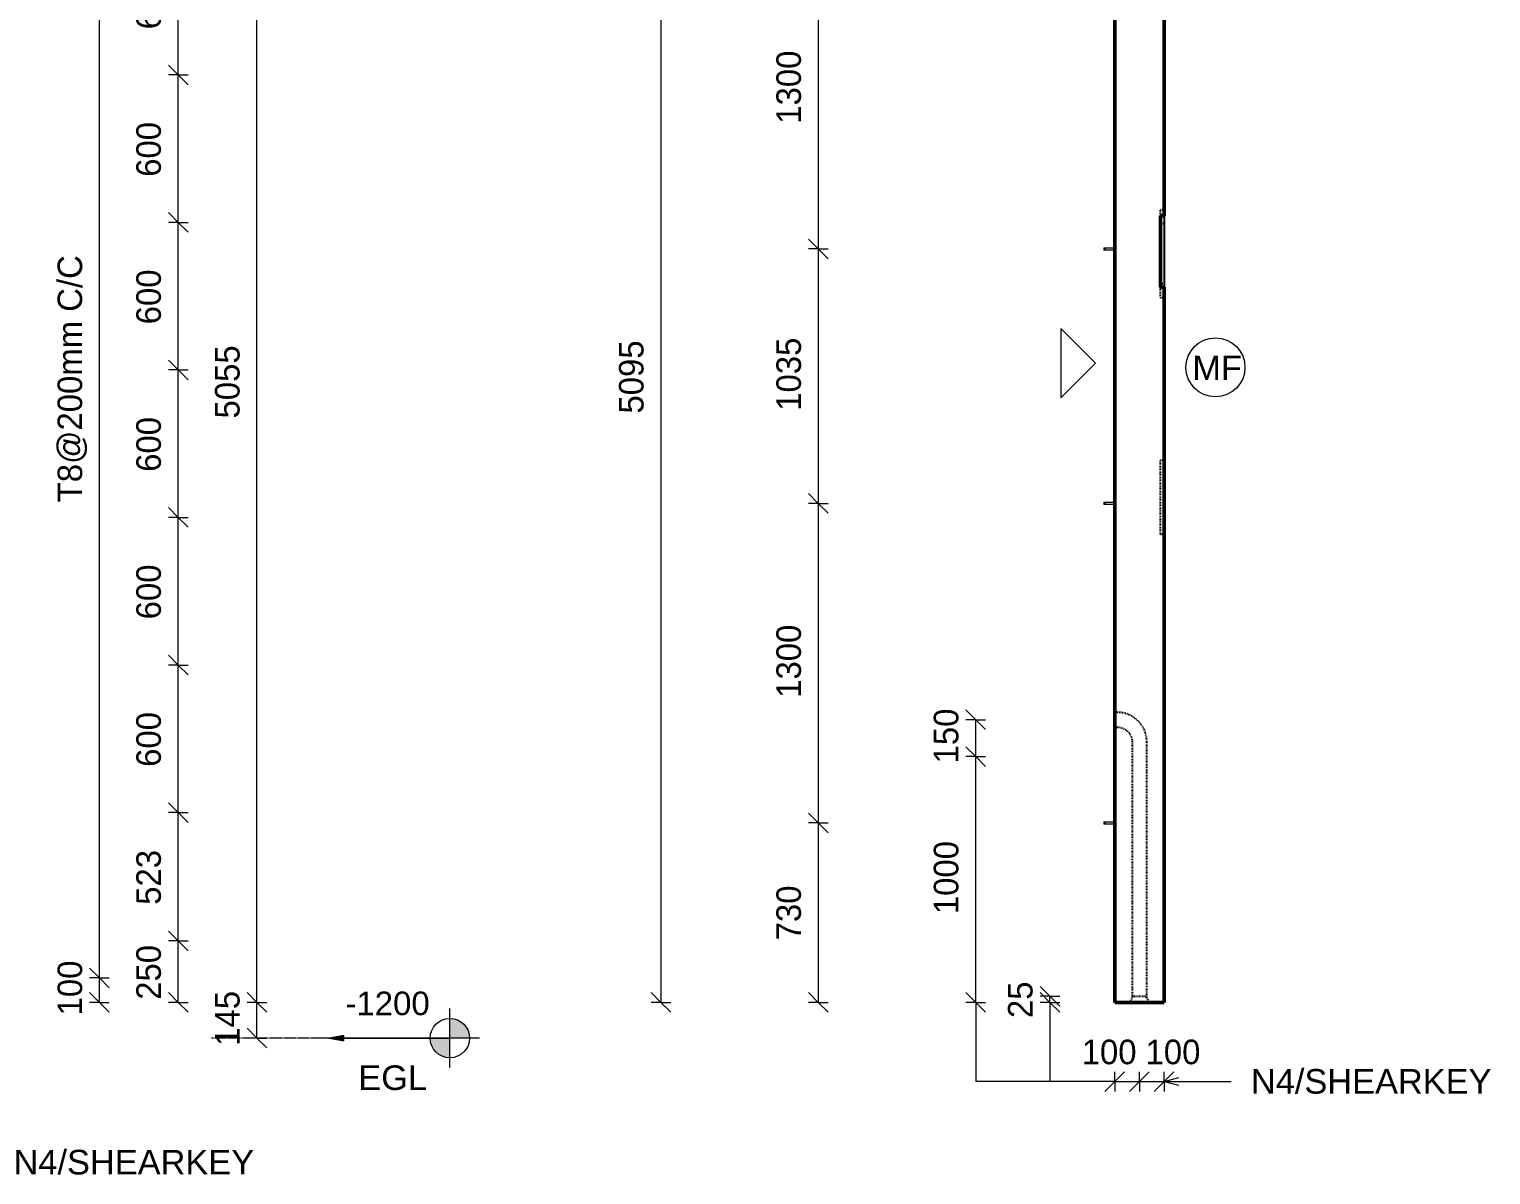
# Model space of a CAD drawing. Header units: millimetres. Extents: x 14477 to 26927, y -2096 to 7670.
# Drawn here: x 20985 to 26927, y -2096 to 2564 of the extents above; entities that cross this region are included whole.
import ezdxf

# ---------------------------------------------------------------- set-up
doc = ezdxf.new("R2010")
doc.units = ezdxf.units.MM
doc.linetypes.add('Dash', pattern=[6.36, 3.18, -3.18])
doc.linetypes.add('Overhead', pattern=[3.97, 2.38, -1.59])
for name, color, linetype, lineweight in [('A-ANNO-DIMS', 211, 'Continuous', 9), ('A-ANNO-DIMS-40', 211, 'Continuous', 9), ('A-DETL-THIN', 151, 'Continuous', 18), ('A-FLOR-OVHD', 1, 'Overhead', 18), ('A-GENM', 13, 'Continuous', 18), ('A-WALL', 113, 'Continuous', 25), ('A-WALL-HDLN', 110, 'Dash', 25), ('G-ANNO-DIMS', 111, 'Continuous', 9), ('G-ANNO-TEXT', 231, 'Continuous', 9)]:
    doc.layers.add(name, color=color, linetype=linetype, lineweight=lineweight)
doc.styles.add('Arial_1', font='arial.ttf', dxfattribs={"height": 100})
doc.styles.add('Arial_2', font='arial.ttf', dxfattribs={"height": 96})
doc.styles.add('Nirmala UI Semilight', font='NirmalaS.ttf', dxfattribs={"height": 100})
doc.dimstyles.new('Arrow_Filled_-_2_5_NI_UI', dxfattribs={"dimscale": 304.8, "dimtxt": 104.736395, "dimasz": 0.262467, "dimexe": 0.131234, "dimexo": 0.0625, "dimgap": 0.131234, "dimtad": 1, "dimdec": 4, "dimzin": 0, "dimdsep": 46, "dimtxsty": 'Nirmala UI Semilight', "dimblk1": 'OBLIQUE', "dimblk2": 'OBLIQUE', "dimsah": 1, "dimcen": 0.09, "dimazin": 0, "dimtfac": 1, "dimtdec": 4, "dimtix": 1, "dimtmove": 0, "dimatfit": 3, "dimfxl": 0.131234, "dimfxlon": 1, "dimtvp": 1, "dimtolj": 1, "dimtzin": 0, "dimarcsym": 2})
doc.dimstyles.new('Arrow_Filled_-_2_5_NI_UI_2', dxfattribs={"dimscale": 304.8, "dimtxt": 104.736395, "dimasz": 0.262467, "dimexe": 0.131234, "dimexo": 0.0625, "dimgap": 0.131234, "dimtad": 1, "dimdec": 4, "dimzin": 0, "dimdsep": 46, "dimtxsty": 'Nirmala UI Semilight', "dimblk1": 'OBLIQUE', "dimblk2": 'OBLIQUE', "dimsah": 1, "dimcen": 0.09, "dimazin": 0, "dimtfac": 1, "dimtdec": 4, "dimtix": 1, "dimtmove": 2, "dimatfit": 3, "dimfxl": 0.131234, "dimfxlon": 1, "dimtvp": 1, "dimtolj": 1, "dimtzin": 0, "dimarcsym": 2})

# ---------------------------------------------------------------- blocks, each defined once
blk = doc.blocks.new('RR spread anchor face based - RR-SA-2_5-200-1726821-Elevation Right')
at = {"layer": 'A-GENM'}
for p, q in [((12868.8, -660), (12873.8, -660)), ((12868.8, -660), (12868.8, -670)), ((12873.8, -670), (12868.8, -670)), ((12873.8, -660), (12913.8, -660)), ((12873.8, -660), (12873.8, -670)), ((12913.8, -670), (12873.8, -670))]:
    blk.add_line(p, q, dxfattribs=at)
blk = doc.blocks.new('DIMBLOCK48-Elevation Front')
at = {"layer": 'A-ANNO-DIMS-40'}
for p, q in [((21590.7, -1145), (21550.7, -1105)), ((21590.7, -1145), (21550.7, -1145)), ((21590.7, -1395), (21590.7, -1145)), ((21590.7, -1145), (21630.7, -1185)), ((21590.7, -1145), (21630.7, -1145)), ((21590.7, -1395), (21550.7, -1355)), ((21590.7, -1395), (21550.7, -1395)), ((21590.7, -1395), (21630.7, -1435)), ((21590.7, -1395), (21630.7, -1395))]:
    blk.add_line(p, q, dxfattribs=at)
at = {"layer": 'A-ANNO-DIMS-40', "color": 0, "insert": (21420.3, -1384.3), "char_height": 100, "width": 274.219, "attachment_point": 1, "rotation": 90, "line_spacing_factor": 1.142579, "style": 'Nirmala UI Semilight'}
blk.add_mtext('250', dxfattribs=at)
blk = doc.blocks.new('_Oblique')
at = {"color": 0, "linetype": 'ByBlock', "lineweight": -2}
blk.add_line((-0.5, -0.5), (0.5, 0.5), dxfattribs=at)
blk = doc.blocks.new('DIMBLOCK49-Elevation Front')
at = {"layer": 'A-ANNO-DIMS-40'}
for p, q in [((21590.7, -622.5), (21550.7, -582.5)), ((21590.7, -622.5), (21550.7, -622.5)), ((21590.7, -1145), (21590.7, -622.5)), ((21590.7, -622.5), (21630.7, -662.5)), ((21590.7, -622.5), (21630.7, -622.5)), ((21590.7, -1145), (21550.7, -1105)), ((21590.7, -1145), (21550.7, -1145)), ((21590.7, -1145), (21630.7, -1185)), ((21590.7, -1145), (21630.7, -1145))]:
    blk.add_line(p, q, dxfattribs=at)
at = {"layer": 'A-ANNO-DIMS-40', "color": 0, "insert": (21420.3, -998), "char_height": 100, "width": 274.219, "attachment_point": 1, "rotation": 90, "line_spacing_factor": 1.142579, "style": 'Nirmala UI Semilight'}
blk.add_mtext('523', dxfattribs=at)
blk = doc.blocks.new('DIMBLOCK50-Elevation Front')
at = {"layer": 'A-ANNO-DIMS-40'}
for p, q in [((21590.7, -22.5), (21550.7, 17.5)), ((21590.7, -22.5), (21550.7, -22.5)), ((21590.7, -622.5), (21590.7, -22.5)), ((21590.7, -22.5), (21630.7, -62.5)), ((21590.7, -22.5), (21630.7, -22.5)), ((21590.7, -622.5), (21550.7, -582.5)), ((21590.7, -622.5), (21550.7, -622.5)), ((21590.7, -622.5), (21630.7, -662.5)), ((21590.7, -622.5), (21630.7, -622.5))]:
    blk.add_line(p, q, dxfattribs=at)
at = {"layer": 'A-ANNO-DIMS-40', "color": 0, "insert": (21420.3, -436.8), "char_height": 100, "width": 274.219, "attachment_point": 1, "rotation": 90, "line_spacing_factor": 1.142579, "style": 'Nirmala UI Semilight'}
blk.add_mtext('600', dxfattribs=at)
blk = doc.blocks.new('DIMBLOCK51-Elevation Front')
at = {"layer": 'A-ANNO-DIMS-40'}
for p, q in [((21590.7, 577.5), (21550.7, 617.5)), ((21590.7, 577.5), (21550.7, 577.5)), ((21590.7, -22.5), (21590.7, 577.5)), ((21590.7, 577.5), (21630.7, 537.5)), ((21590.7, 577.5), (21630.7, 577.5)), ((21590.7, -22.5), (21550.7, 17.5)), ((21590.7, -22.5), (21550.7, -22.5)), ((21590.7, -22.5), (21630.7, -62.5)), ((21590.7, -22.5), (21630.7, -22.5))]:
    blk.add_line(p, q, dxfattribs=at)
at = {"layer": 'A-ANNO-DIMS-40', "color": 0, "insert": (21420.3, 163.2), "char_height": 100, "width": 274.219, "attachment_point": 1, "rotation": 90, "line_spacing_factor": 1.142579, "style": 'Nirmala UI Semilight'}
blk.add_mtext('600', dxfattribs=at)
blk = doc.blocks.new('DIMBLOCK52-Elevation Front')
at = {"layer": 'A-ANNO-DIMS-40'}
for p, q in [((21590.7, 1177.5), (21550.7, 1217.5)), ((21590.7, 1177.5), (21550.7, 1177.5)), ((21590.7, 577.5), (21590.7, 1177.5)), ((21590.7, 1177.5), (21630.7, 1137.5)), ((21590.7, 1177.5), (21630.7, 1177.5)), ((21590.7, 577.5), (21550.7, 617.5)), ((21590.7, 577.5), (21550.7, 577.5)), ((21590.7, 577.5), (21630.7, 537.5)), ((21590.7, 577.5), (21630.7, 577.5))]:
    blk.add_line(p, q, dxfattribs=at)
at = {"layer": 'A-ANNO-DIMS-40', "color": 0, "insert": (21420.3, 763.2), "char_height": 100, "width": 274.219, "attachment_point": 1, "rotation": 90, "line_spacing_factor": 1.142579, "style": 'Nirmala UI Semilight'}
blk.add_mtext('600', dxfattribs=at)
blk = doc.blocks.new('DIMBLOCK53-Elevation Front')
at = {"layer": 'A-ANNO-DIMS-40'}
for p, q in [((21590.7, 1777.5), (21550.7, 1817.5)), ((21590.7, 1777.5), (21550.7, 1777.5)), ((21590.7, 1177.5), (21590.7, 1777.5)), ((21590.7, 1777.5), (21630.7, 1737.5)), ((21590.7, 1777.5), (21630.7, 1777.5)), ((21590.7, 1177.5), (21550.7, 1217.5)), ((21590.7, 1177.5), (21550.7, 1177.5)), ((21590.7, 1177.5), (21630.7, 1137.5)), ((21590.7, 1177.5), (21630.7, 1177.5))]:
    blk.add_line(p, q, dxfattribs=at)
at = {"layer": 'A-ANNO-DIMS-40', "color": 0, "insert": (21420.3, 1363.2), "char_height": 100, "width": 274.219, "attachment_point": 1, "rotation": 90, "line_spacing_factor": 1.142579, "style": 'Nirmala UI Semilight'}
blk.add_mtext('600', dxfattribs=at)
blk = doc.blocks.new('DIMBLOCK54-Elevation Front')
at = {"layer": 'A-ANNO-DIMS-40'}
for p, q in [((21590.7, 2377.5), (21550.7, 2417.5)), ((21590.7, 2377.5), (21550.7, 2377.5)), ((21590.7, 1777.5), (21590.7, 2377.5)), ((21590.7, 2377.5), (21630.7, 2337.5)), ((21590.7, 2377.5), (21630.7, 2377.5)), ((21590.7, 1777.5), (21550.7, 1817.5)), ((21590.7, 1777.5), (21550.7, 1777.5)), ((21590.7, 1777.5), (21630.7, 1737.5)), ((21590.7, 1777.5), (21630.7, 1777.5))]:
    blk.add_line(p, q, dxfattribs=at)
at = {"layer": 'A-ANNO-DIMS-40', "color": 0, "insert": (21420.3, 1963.2), "char_height": 100, "width": 274.219, "attachment_point": 1, "rotation": 90, "line_spacing_factor": 1.142579, "style": 'Nirmala UI Semilight'}
blk.add_mtext('600', dxfattribs=at)
blk = doc.blocks.new('DIMBLOCK55-Elevation Front')
at = {"layer": 'A-ANNO-DIMS-40'}
for p, q in [((21590.7, 2977.5), (21550.7, 3017.5)), ((21590.7, 2977.5), (21550.7, 2977.5)), ((21590.7, 2377.5), (21590.7, 2977.5)), ((21590.7, 2977.5), (21630.7, 2937.5)), ((21590.7, 2977.5), (21630.7, 2977.5)), ((21590.7, 2377.5), (21550.7, 2417.5)), ((21590.7, 2377.5), (21550.7, 2377.5)), ((21590.7, 2377.5), (21630.7, 2337.5)), ((21590.7, 2377.5), (21630.7, 2377.5))]:
    blk.add_line(p, q, dxfattribs=at)
at = {"layer": 'A-ANNO-DIMS-40', "color": 0, "insert": (21420.3, 2563.2), "char_height": 100, "width": 274.219, "attachment_point": 1, "rotation": 90, "line_spacing_factor": 1.142579, "style": 'Nirmala UI Semilight'}
blk.add_mtext('600', dxfattribs=at)
blk = doc.blocks.new('DIMBLOCK58-Elevation Front')
at = {"layer": 'A-ANNO-DIMS-40'}
for p, q in [((21270.7, -1295), (21230.7, -1255)), ((21270.7, -1295), (21230.7, -1295)), ((21270.7, -1395), (21270.7, -1295)), ((21270.7, -1295), (21310.7, -1335)), ((21270.7, -1295), (21310.7, -1295)), ((21270.7, -1395), (21230.7, -1355)), ((21270.7, -1395), (21230.7, -1395)), ((21270.7, -1395), (21310.7, -1435)), ((21270.7, -1395), (21310.7, -1395))]:
    blk.add_line(p, q, dxfattribs=at)
at = {"layer": 'A-ANNO-DIMS-40', "color": 0, "insert": (21100.3, -1447.8), "char_height": 100, "width": 246.797, "attachment_point": 1, "rotation": 90, "line_spacing_factor": 1.142579, "style": 'Nirmala UI Semilight'}
blk.add_mtext('100', dxfattribs=at)
blk = doc.blocks.new('DIMBLOCK59-Elevation Front')
at = {"layer": 'A-ANNO-DIMS-40'}
for p, q in [((21270.7, 3600), (21230.7, 3640)), ((21270.7, 3600), (21230.7, 3600)), ((21270.7, -1295), (21270.7, 3600)), ((21270.7, 3600), (21310.7, 3560)), ((21270.7, 3600), (21310.7, 3600)), ((21270.7, -1295), (21230.7, -1255)), ((21270.7, -1295), (21230.7, -1295)), ((21270.7, -1295), (21310.7, -1335)), ((21270.7, -1295), (21310.7, -1295))]:
    blk.add_line(p, q, dxfattribs=at)
at = {"layer": 'A-ANNO-DIMS-40', "color": 0, "insert": (21100.3, 639.3), "char_height": 100, "width": 1231.7, "attachment_point": 1, "rotation": 90, "line_spacing_factor": 1.142579, "style": 'Nirmala UI Semilight'}
blk.add_mtext('T8@200mm C/C', dxfattribs=at)
blk = doc.blocks.new('DIMBLOCK70-Elevation Front')
at = {"layer": 'A-ANNO-DIMS-40'}
for p, q in [((21910.7, -1395), (21870.7, -1355)), ((21910.7, -1395), (21870.7, -1395)), ((21910.7, -1540), (21910.7, -1395)), ((21910.7, -1395), (21950.7, -1435)), ((21910.7, -1395), (21950.7, -1395)), ((21910.7, -1540), (21870.7, -1500)), ((21910.7, -1540), (21870.7, -1540)), ((21910.7, -1540), (21950.7, -1580)), ((21910.7, -1540), (21950.7, -1540))]:
    blk.add_line(p, q, dxfattribs=at)
at = {"layer": 'A-ANNO-DIMS-40', "color": 0, "insert": (21740.3, -1571.3), "char_height": 100, "width": 249.082, "attachment_point": 1, "rotation": 90, "line_spacing_factor": 1.142579, "style": 'Nirmala UI Semilight'}
blk.add_mtext('145', dxfattribs=at)
blk = doc.blocks.new('DIMBLOCK71-Elevation Front')
at = {"layer": 'A-ANNO-DIMS-40'}
for p, q in [((21910.7, 3660), (21870.7, 3700)), ((21910.7, 3660), (21870.7, 3660)), ((21910.7, -1395), (21910.7, 3660)), ((21910.7, 3660), (21950.7, 3620)), ((21910.7, 3660), (21950.7, 3660)), ((21910.7, -1395), (21870.7, -1355)), ((21910.7, -1395), (21870.7, -1395)), ((21910.7, -1395), (21950.7, -1435)), ((21910.7, -1395), (21950.7, -1395))]:
    blk.add_line(p, q, dxfattribs=at)
at = {"layer": 'A-ANNO-DIMS-40', "color": 0, "insert": (21740.3, 980.2), "char_height": 100, "width": 365.625, "attachment_point": 1, "rotation": 90, "line_spacing_factor": 1.142579, "style": 'Nirmala UI Semilight'}
blk.add_mtext('5055', dxfattribs=at)
blk = doc.blocks.new('Spot Elevations - M_Spot Elevation - Target Filled-10609-Elevation Front')
at = {"layer": 'G-ANNO-DIMS'}
h = blk.add_hatch(color=256, dxfattribs=at)
edge = h.paths.add_edge_path()
edge.add_line((22715.2, 3660), (22795.2, 3660))
edge.add_arc((22715.2, 3660), 80, 0, 90)
edge.add_line((22715.2, 3740), (22715.2, 3660))
h = blk.add_hatch(color=256, dxfattribs=at)
edge = h.paths.add_edge_path()
edge.add_line((22715.2, 3660), (22635.2, 3660))
edge.add_arc((22715.2, 3660), 80, 180, 270)
edge.add_line((22715.2, 3580), (22715.2, 3660))
for p, q in [((22715.2, 3540), (22715.2, 3780)), ((22835.2, 3660), (22155.2, 3660))]:
    blk.add_line(p, q, dxfattribs=at)
blk.add_circle((22715.2, 3660), 80, dxfattribs=at)
blk = doc.blocks.new('DIMBLOCK89-Elevation Right')
at = {"layer": 'A-ANNO-DIMS-40'}
for p, q in [((23553, 3700), (23513, 3740)), ((23553, 3700), (23513, 3700)), ((23553, 3700), (23553, -1395)), ((23553, 3700), (23593, 3660)), ((23553, 3700), (23593, 3700)), ((23553, -1395), (23513, -1355)), ((23553, -1395), (23513, -1395)), ((23553, -1395), (23593, -1435)), ((23553, -1395), (23593, -1395))]:
    blk.add_line(p, q, dxfattribs=at)
at = {"layer": 'A-ANNO-DIMS-40', "color": 0, "insert": (23382.5, 1000.2), "char_height": 100, "width": 365.625, "attachment_point": 1, "rotation": 90, "line_spacing_factor": 1.142579, "style": 'Nirmala UI Semilight'}
blk.add_mtext('5095', dxfattribs=at)
blk = doc.blocks.new('DIMBLOCK95-Elevation Right')
at = {"layer": 'A-ANNO-DIMS-40'}
for p, q in [((24193, 2970), (24153, 3010)), ((24193, 2970), (24153, 2970)), ((24193, 2970), (24193, 1670)), ((24193, 2970), (24233, 2930)), ((24193, 2970), (24233, 2970)), ((24193, 1670), (24153, 1710)), ((24193, 1670), (24153, 1670)), ((24193, 1670), (24233, 1630)), ((24193, 1670), (24233, 1670))]:
    blk.add_line(p, q, dxfattribs=at)
at = {"layer": 'A-ANNO-DIMS-40', "color": 0, "insert": (24022.5, 2179.1), "char_height": 100, "width": 338.203, "attachment_point": 1, "rotation": 90, "line_spacing_factor": 1.142579, "style": 'Nirmala UI Semilight'}
blk.add_mtext('1300', dxfattribs=at)
blk = doc.blocks.new('DIMBLOCK96-Elevation Right')
at = {"layer": 'A-ANNO-DIMS-40'}
for p, q in [((24193, 1670), (24153, 1710)), ((24193, 1670), (24153, 1670)), ((24193, 1670), (24193, 635)), ((24193, 1670), (24233, 1630)), ((24193, 1670), (24233, 1670)), ((24193, 635), (24153, 675)), ((24193, 635), (24153, 635)), ((24193, 635), (24233, 595)), ((24193, 635), (24233, 635))]:
    blk.add_line(p, q, dxfattribs=at)
at = {"layer": 'A-ANNO-DIMS-40', "color": 0, "insert": (24022.5, 1011.6), "char_height": 100, "width": 338.203, "attachment_point": 1, "rotation": 90, "line_spacing_factor": 1.142579, "style": 'Nirmala UI Semilight'}
blk.add_mtext('1035', dxfattribs=at)
blk = doc.blocks.new('DIMBLOCK97-Elevation Right')
at = {"layer": 'A-ANNO-DIMS-40'}
for p, q in [((24193, 635), (24153, 675)), ((24193, 635), (24153, 635)), ((24193, 635), (24193, -665)), ((24193, 635), (24233, 595)), ((24193, 635), (24233, 635)), ((24193, -665), (24153, -625)), ((24193, -665), (24153, -665)), ((24193, -665), (24233, -705)), ((24193, -665), (24233, -665))]:
    blk.add_line(p, q, dxfattribs=at)
at = {"layer": 'A-ANNO-DIMS-40', "color": 0, "insert": (24022.5, -155.9), "char_height": 100, "width": 338.203, "attachment_point": 1, "rotation": 90, "line_spacing_factor": 1.142579, "style": 'Nirmala UI Semilight'}
blk.add_mtext('1300', dxfattribs=at)
blk = doc.blocks.new('DIMBLOCK98-Elevation Right')
at = {"layer": 'A-ANNO-DIMS-40'}
for p, q in [((24193, -665), (24153, -625)), ((24193, -665), (24153, -665)), ((24193, -665), (24193, -1395)), ((24193, -665), (24233, -705)), ((24193, -665), (24233, -665)), ((24193, -1395), (24153, -1355)), ((24193, -1395), (24153, -1395)), ((24193, -1395), (24233, -1435)), ((24193, -1395), (24233, -1395))]:
    blk.add_line(p, q, dxfattribs=at)
at = {"layer": 'A-ANNO-DIMS-40', "color": 0, "insert": (24022.5, -1142.4), "char_height": 100, "width": 269.649, "attachment_point": 1, "rotation": 90, "line_spacing_factor": 1.142579, "style": 'Nirmala UI Semilight'}
blk.add_mtext('730', dxfattribs=at)
blk = doc.blocks.new('DIMBLOCK100-Elevation Right')
at = {"layer": 'A-ANNO-DIMS-40'}
for p, q in [((24833, -395), (24793, -355)), ((24833, -395), (24793, -395)), ((24833, -1395), (24833, -395)), ((24833, -395), (24873, -435)), ((24833, -395), (24873, -395)), ((24833, -1395), (24793, -1355)), ((24833, -1395), (24793, -1395)), ((24833, -1395), (24873, -1435)), ((24833, -1395), (24873, -1395))]:
    blk.add_line(p, q, dxfattribs=at)
at = {"layer": 'A-ANNO-DIMS-40', "color": 0, "insert": (24662.5, -1035.9), "char_height": 100, "width": 338.203, "attachment_point": 1, "rotation": 90, "line_spacing_factor": 1.142579, "style": 'Nirmala UI Semilight'}
blk.add_mtext('1000', dxfattribs=at)
blk = doc.blocks.new('DIMBLOCK101-Elevation Right')
at = {"layer": 'A-ANNO-DIMS-40'}
for p, q in [((24833, -245), (24793, -205)), ((24833, -245), (24793, -245)), ((24833, -395), (24833, -245)), ((24833, -245), (24873, -285)), ((24833, -245), (24873, -245)), ((24833, -395), (24793, -355)), ((24833, -395), (24793, -395)), ((24833, -395), (24873, -435)), ((24833, -395), (24873, -395))]:
    blk.add_line(p, q, dxfattribs=at)
at = {"layer": 'A-ANNO-DIMS-40', "color": 0, "insert": (24662.5, -422.8), "char_height": 100, "width": 246.797, "attachment_point": 1, "rotation": 90, "line_spacing_factor": 1.142579, "style": 'Nirmala UI Semilight'}
blk.add_mtext('150', dxfattribs=at)
blk = doc.blocks.new('DIMBLOCK102-Elevation Right')
at = {"layer": 'A-ANNO-DIMS-40'}
for p, q in [((25134.5, -1370), (25094.5, -1330)), ((25134.5, -1395), (25094.5, -1355)), ((25134.5, -1370), (25094.5, -1370)), ((25134.5, -1395), (25094.5, -1395)), ((25134.5, -1395), (25134.5, -1370)), ((25134.5, -1370), (25174.5, -1410)), ((25134.5, -1370), (25174.5, -1370)), ((25134.5, -1395), (25174.5, -1435)), ((25134.5, -1395), (25174.5, -1395))]:
    blk.add_line(p, q, dxfattribs=at)
at = {"layer": 'A-ANNO-DIMS-40', "color": 0, "insert": (24964, -1458.7), "char_height": 100, "width": 182.813, "attachment_point": 1, "rotation": 90, "line_spacing_factor": 1.142579, "style": 'Nirmala UI Semilight'}
blk.add_mtext('25', dxfattribs=at)
blk = doc.blocks.new('DIMBLOCK103-Elevation Right')
at = {"layer": 'A-ANNO-DIMS-40'}
for p, q in [((25398.6, -1716.7), (25358.6, -1756.7)), ((25398.6, -1716.7), (25438.6, -1676.7)), ((25398.6, -1716.7), (25398.6, -1676.7)), ((25398.6, -1716.7), (25498.6, -1716.7)), ((25398.6, -1716.7), (25398.6, -1756.7)), ((25498.6, -1716.7), (25458.6, -1756.7)), ((25498.6, -1716.7), (25538.6, -1676.7)), ((25498.6, -1716.7), (25498.6, -1676.7)), ((25498.6, -1716.7), (25498.6, -1756.7))]:
    blk.add_line(p, q, dxfattribs=at)
at = {"layer": 'A-ANNO-DIMS-40', "color": 0, "insert": (25263.8, -1546.3), "char_height": 100, "width": 246.797, "attachment_point": 1, "line_spacing_factor": 1.142579, "style": 'Nirmala UI Semilight'}
blk.add_mtext('100', dxfattribs=at)
blk = doc.blocks.new('DIMBLOCK104-Elevation Right')
at = {"layer": 'A-ANNO-DIMS-40'}
for p, q in [((25498.6, -1716.7), (25458.6, -1756.7)), ((25498.6, -1716.7), (25538.6, -1676.7)), ((25498.6, -1716.7), (25498.6, -1676.7)), ((25498.6, -1716.7), (25598.6, -1716.7)), ((25498.6, -1716.7), (25498.6, -1756.7)), ((25598.6, -1716.7), (25558.6, -1756.7)), ((25598.6, -1716.7), (25638.6, -1676.7)), ((25598.6, -1716.7), (25598.6, -1676.7)), ((25598.6, -1716.7), (25598.6, -1756.7))]:
    blk.add_line(p, q, dxfattribs=at)
at = {"layer": 'A-ANNO-DIMS-40', "color": 0, "insert": (25523.5, -1546.3), "char_height": 100, "width": 246.797, "attachment_point": 1, "line_spacing_factor": 1.142579, "style": 'Nirmala UI Semilight'}
blk.add_mtext('100', dxfattribs=at)

msp = doc.modelspace()

# ---------------------------------------------------------------- hatches: boundary and pattern name
at = {"layer": 'G-ANNO-DIMS'}
msp.add_hatch(color=256, dxfattribs=at).paths.add_polyline_path([(22204.5695, -1540), (22264.5695, -1550.57962), (22264.5695, -1529.42038)])

# ---------------------------------------------------------------- linework, layer by layer
at = {"layer": 'A-DETL-THIN'}
for p, q in [((25178.64955, 1346.60557), (25178.64955, 1063.76286)), ((25320.07091, 1205.18422), (25178.64955, 1346.60557)), ((25178.64955, 1063.76286), (25320.07091, 1205.18422)), ((24833.01381, -1395), (24833.01381, -1716.74604)), ((25134.4811, -1395), (25134.4811, -1716.74604)), ((25398.64955, -1716.74604), (24833.01381, -1716.74604))]:
    msp.add_line(p, q, dxfattribs=at)
msp.add_circle((25807.8137, 1187.88242), 120, dxfattribs=at)
at = {"layer": 'A-FLOR-OVHD'}
msp.add_line((22204.5695, -1540), (21724.5695, -1540), dxfattribs=at)
at = {"layer": 'A-WALL', "lineweight": 50}
for p, q in [((25598.64955, 1805.02645), (25598.64955, 3650.4499)), ((25398.64955, 3622), (25398.64955, -1395)), ((25583.64955, 1514.92892), (25583.64955, 1805.02645)), ((25583.64955, 1805.02645), (25598.64955, 1805.02645)), ((25598.64955, 1514.92892), (25583.64955, 1514.92892)), ((25598.64955, -1395), (25598.64955, 1514.92892)), ((25398.64955, -1395), (25598.64955, -1395))]:
    msp.add_line(p, q, dxfattribs=at)
at = {"layer": 'A-WALL'}
msp.add_line((25598.64955, 1805.02645), (25598.64955, 1514.92892), dxfattribs=at)
at = {"layer": 'A-WALL-HDLN'}
for p, q in [((25598.59994, 1828.89876), (25583.64955, 1828.89876)), ((25583.64955, 1805.62516), (25583.64955, 1828.89876)), ((25598.64955, 1772.20249), (25583.64955, 1772.20249)), ((25583.64955, 1528.89876), (25598.64955, 1528.89876)), ((25583.64955, 1472.20249), (25583.64955, 1514.6822)), ((25583.64955, 1472.20249), (25598.59994, 1472.20249)), ((25598.59994, 810), (25583.64955, 810)), ((25583.64955, 510), (25583.64955, 810)), ((25583.64955, 510), (25598.59994, 510)), ((25408.64955, -215), (25398.64955, -215)), ((25398.64955, -275), (25408.64955, -275)), ((25468.64955, -335), (25468.64955, -1376.25)), ((25528.64955, -1376.25), (25528.64955, -335)), ((25461.16939, -1394.95039), (25468.63117, -1376.29595)), ((25471.14955, -1370), (25526.14955, -1370)), ((25528.66793, -1376.29595), (25536.12971, -1394.95039))]:
    msp.add_line(p, q, dxfattribs=at)
at = {"layer": 'A-WALL-HDLN', "flags": 128}
for points in [[(25528.64955, -335), (25528.55356, -330.20128), (25528.26576, -325.41024), (25527.78659, -320.63454), (25527.11683, -315.88182), (25526.25754, -311.15968), (25525.21011, -306.47568), (25523.9762, -301.83732), (25522.5578, -297.25201), (25520.95717, -292.72709), (25519.17687, -288.2698), (25517.21975, -283.88726), (25515.08894, -279.5865), (25512.78785, -275.37438), (25510.32016, -271.25766), (25507.68982, -267.2429), (25504.90104, -263.33655), (25501.95828, -259.54484), (25498.86624, -255.87384), (25495.62987, -252.32943), (25492.25436, -248.91727), (25488.74509, -245.64283), (25485.10769, -242.51133), (25481.34797, -239.52781), (25477.47195, -236.69701), (25473.48583, -234.02348), (25469.39598, -231.51149), (25465.20895, -229.16506), (25460.93144, -226.98795), (25456.57029, -224.98363), (25452.13248, -223.15531), (25447.62511, -221.50592), (25443.05538, -220.0381), (25438.43061, -218.75419), (25433.75819, -217.65625), (25429.04561, -216.74603), (25424.3004, -216.025), (25419.53015, -215.4943), (25414.74249, -215.15478), (25409.94509, -215.00699), (25408.64955, -215)], [(25408.64955, -275), (25411.04891, -275.04799), (25413.44443, -275.1919), (25415.83228, -275.43148), (25418.20864, -275.76636), (25420.56971, -276.19601), (25422.91171, -276.71972), (25425.23089, -277.33667), (25427.52354, -278.04587), (25429.78601, -278.84619), (25432.01465, -279.73634), (25434.20592, -280.7149), (25436.3563, -281.7803), (25438.46236, -282.93085), (25440.52072, -284.16469), (25442.5281, -285.47986), (25444.48128, -286.87425), (25446.37713, -288.34564), (25448.21263, -289.89166), (25449.98484, -291.50984), (25451.69092, -293.1976), (25453.32814, -294.95223), (25454.89388, -296.77093), (25456.38565, -298.65079), (25457.80105, -300.5888), (25459.13781, -302.58186), (25460.3938, -304.62678), (25461.56702, -306.7203), (25462.65558, -308.85905), (25463.65774, -311.03963), (25464.5719, -313.25853), (25465.39659, -315.51222), (25466.1305, -317.79709), (25466.77246, -320.10947), (25467.32143, -322.44568), (25467.77653, -324.80197), (25468.13705, -327.17458), (25468.4024, -329.5597), (25468.57216, -331.95353), (25468.64605, -334.35223), (25468.64955, -335)], [(25471.14955, -1370), (25470.06451, -1372.71259), (25469.2812, -1374.67088), (25468.80788, -1375.85417), (25468.66511, -1376.21069)], [(25528.63399, -1376.21069), (25528.49122, -1375.85417), (25528.0179, -1374.67088), (25527.23459, -1372.71259), (25526.14955, -1370)]]:
    msp.add_lwpolyline(points, dxfattribs=at)
at = {"layer": 'G-ANNO-DIMS'}
for p, q in [((22264.5695, -1529.42038), (22204.5695, -1540)), ((22204.5695, -1540), (22264.5695, -1550.57962)), ((22204.5695, -1540), (22518.36576, -1540)), ((22264.5695, -1550.57962), (22264.5695, -1529.42038)), ((22518.36576, -1540), (22695.37543, -1540))]:
    msp.add_line(p, q, dxfattribs=at)
at = {"layer": 'G-ANNO-TEXT', "color": 7}
for q in [(25658.63173, -1699.89405), (25658.63173, -1732.04795), (25871.94374, -1715.971)]:
    msp.add_line((25598.63173, -1715.971), q, dxfattribs=at)

# ---------------------------------------------------------------- block references
at = {"layer": 'A-GENM'}
for p in [(12484.84572, 2335), (12484.84572, 1300), (12484.84572, 0)]:
    msp.add_blockref('RR spread anchor face based - RR-SA-2_5-200-1726821-Elevation Right', p, dxfattribs=at)
at = {"layer": 'G-ANNO-DIMS'}
msp.add_blockref('Spot Elevations - M_Spot Elevation - Target Filled-10609-Elevation Front', (-19.85499, -5200), dxfattribs=at)

# ---------------------------------------------------------------- texts
at = {"layer": 'G-ANNO-TEXT', "color": 7, "char_height": 100, "attachment_point": 1, "style": 'Arial_1'}
for s, insert, width in [('MF', (25713.67579, 1236.30198), 240.50625), ('EGL', (22322.98069, -1651.1117), 336.70875), ('N4/SHEARKEY', (25951.94374, -1665.971), 1180.084), ('N4/SHEARKEY', (20921.40753, -1994.57513), 1180.084)]:
    msp.add_mtext(s, dxfattribs=dict(at, insert=insert, width=width))

# ---------------------------------------------------------------- dimensions: what is measured, and where the dimension line sits
at = {"layer": 'A-ANNO-DIMS'}
for base, p1, p2, override, picture, middle in [((21910.71884, 3660), (21870.71884, -1395), (21870.71884, 3660), {"dimpost": '<>', "dimfxl": 5055}, 'DIMBLOCK71-Elevation Front', (21819.0452, 1132.5)), ((23553.01381, -1395), (23593.01381, 3700), (23593.01381, -1395), {"dimpost": '<>', "dimfxl": 5095}, 'DIMBLOCK89-Elevation Right', (23461.30531, 1152.5)), ((21590.71884, 2977.5), (21550.71884, 2377.5), (21550.71884, 2977.5), {"dimpost": '<>', "dimfxl": 600}, 'DIMBLOCK55-Elevation Front', (21499.01034, 2677.5)), ((24193.01381, 1670), (24233.01381, 2970), (24233.01381, 1670), {"dimpost": '<>', "dimfxl": 1300}, 'DIMBLOCK95-Elevation Right', (24101.02637, 2320)), ((21590.71884, 2377.5), (21550.71884, 1777.5), (21550.71884, 2377.5), {"dimpost": '<>', "dimfxl": 600}, 'DIMBLOCK54-Elevation Front', (21499.01034, 2077.5)), ((21590.71884, 1777.5), (21550.71884, 1177.5), (21550.71884, 1777.5), {"dimpost": '<>', "dimfxl": 600}, 'DIMBLOCK53-Elevation Front', (21499.01034, 1477.5)), ((24193.01381, 635), (24233.01381, 1670), (24233.01381, 635), {"dimpost": '<>', "dimfxl": 1035}, 'DIMBLOCK96-Elevation Right', (24101.02637, 1152.5)), ((21590.71884, 1177.5), (21550.71884, 577.5), (21550.71884, 1177.5), {"dimpost": '<>', "dimfxl": 600}, 'DIMBLOCK52-Elevation Front', (21499.01034, 877.5)), ((24193.01381, -665), (24233.01381, 635), (24233.01381, -665), {"dimpost": '<>', "dimfxl": 1300}, 'DIMBLOCK97-Elevation Right', (24101.02637, -15)), ((21590.71884, 577.5), (21550.71884, -22.5), (21550.71884, 577.5), {"dimpost": '<>', "dimfxl": 600}, 'DIMBLOCK51-Elevation Front', (21499.01034, 277.5)), ((21590.71884, -22.5), (21550.71884, -622.5), (21550.71884, -22.5), {"dimpost": '<>', "dimfxl": 600}, 'DIMBLOCK50-Elevation Front', (21499.01034, -322.5)), ((24833.01381, -245), (24873.01381, -395), (24873.01381, -245), {"dimpost": '<>', "dimfxl": 150}, 'DIMBLOCK101-Elevation Right', (24741.06123, -320)), ((24833.01381, -395), (24873.01381, -1395), (24873.01381, -395), {"dimpost": '<>', "dimfxl": 1000}, 'DIMBLOCK100-Elevation Right', (24741.06123, -895)), ((21590.71884, -622.5), (21550.71884, -1145), (21550.71884, -622.5), {"dimpost": '<>', "dimfxl": 522.5}, 'DIMBLOCK49-Elevation Front', (21499.01034, -883.75)), ((24193.01381, -1395), (24233.01381, -665), (24233.01381, -1395), {"dimpost": '<>', "dimfxl": 730}, 'DIMBLOCK98-Elevation Right', (24101.30531, -1030)), ((21590.71884, -1145), (21550.71884, -1395), (21550.71884, -1145), {"dimpost": '<>', "dimfxl": 250}, 'DIMBLOCK48-Elevation Front', (21499.0452, -1270)), ((21270.71884, -1295), (21230.71884, -1395), (21230.71884, -1295), {"dimpost": '<>', "dimfxl": 100}, 'DIMBLOCK58-Elevation Front', (21178.76626, -1345)), ((25134.4811, -1370), (25174.4811, -1395), (25174.4811, -1370), {"dimpost": '<>', "dimfxl": 25}, 'DIMBLOCK102-Elevation Right', (25042.80746, -1382.5)), ((21910.71884, -1395), (21870.71884, -1540), (21870.71884, -1395), {"dimpost": '<>', "dimfxl": 145}, 'DIMBLOCK70-Elevation Front', (21818.76626, -1467.5))]:
    dim = msp.add_linear_dim(base=base, p1=p1, p2=p2, angle=90, dimstyle='Arrow_Filled_-_2_5_NI_UI', override=override, dxfattribs=at)
    dim.commit()
    dim.dimension.update_dxf_attribs({"geometry": picture, "text_midpoint": middle})
dim = msp.add_linear_dim(base=(21270.71884, 3600), p1=(21230.71884, -1295), p2=(21230.71884, 3600), angle=90, text='T8@200mm C/C', dimstyle='Arrow_Filled_-_2_5_NI_UI', override={"dimpost": '<>', "dimfxl": 4895}, dxfattribs=at)
dim.commit()
dim.dimension.update_dxf_attribs({"geometry": 'DIMBLOCK59-Elevation Front', "text_midpoint": (21171.58356, 1152.5)})
for base, p1, p2, picture, middle in [((25498.64955, -1716.74604), (25398.64955, -1676.74604), (25498.64955, -1676.74604), 'DIMBLOCK103-Elevation Right', (25387.17303, -1612.94394)), ((25598.64955, -1716.74604), (25498.64955, -1676.74604), (25598.64955, -1676.74604), 'DIMBLOCK104-Elevation Right', (25646.86413, -1612.94394))]:
    dim = msp.add_linear_dim(base=base, p1=p1, p2=p2, dimstyle='Arrow_Filled_-_2_5_NI_UI_2', override={"dimpost": '<>', "dimfxl": 100}, dxfattribs=at)
    dim.commit()
    dim.dimension.update_dxf_attribs({"geometry": picture, "text_midpoint": middle, "dimtype": 160})

# ---------------------------------------------------------------- next in the draw order: texts
at = {"layer": 'G-ANNO-DIMS', "insert": (22270.46412, -1350.84942), "char_height": 96, "width": 410.1871465, "attachment_point": 1, "line_spacing_factor": 0.941778, "style": 'Arial_2', "bg_fill": 3, "box_fill_scale": 0, "bg_fill_color": 256, "bg_fill_true_color": 3254780160, "bg_fill_transparency": 256}
msp.add_mtext('-1200', dxfattribs=at)

doc.saveas('drawing.dxf')
